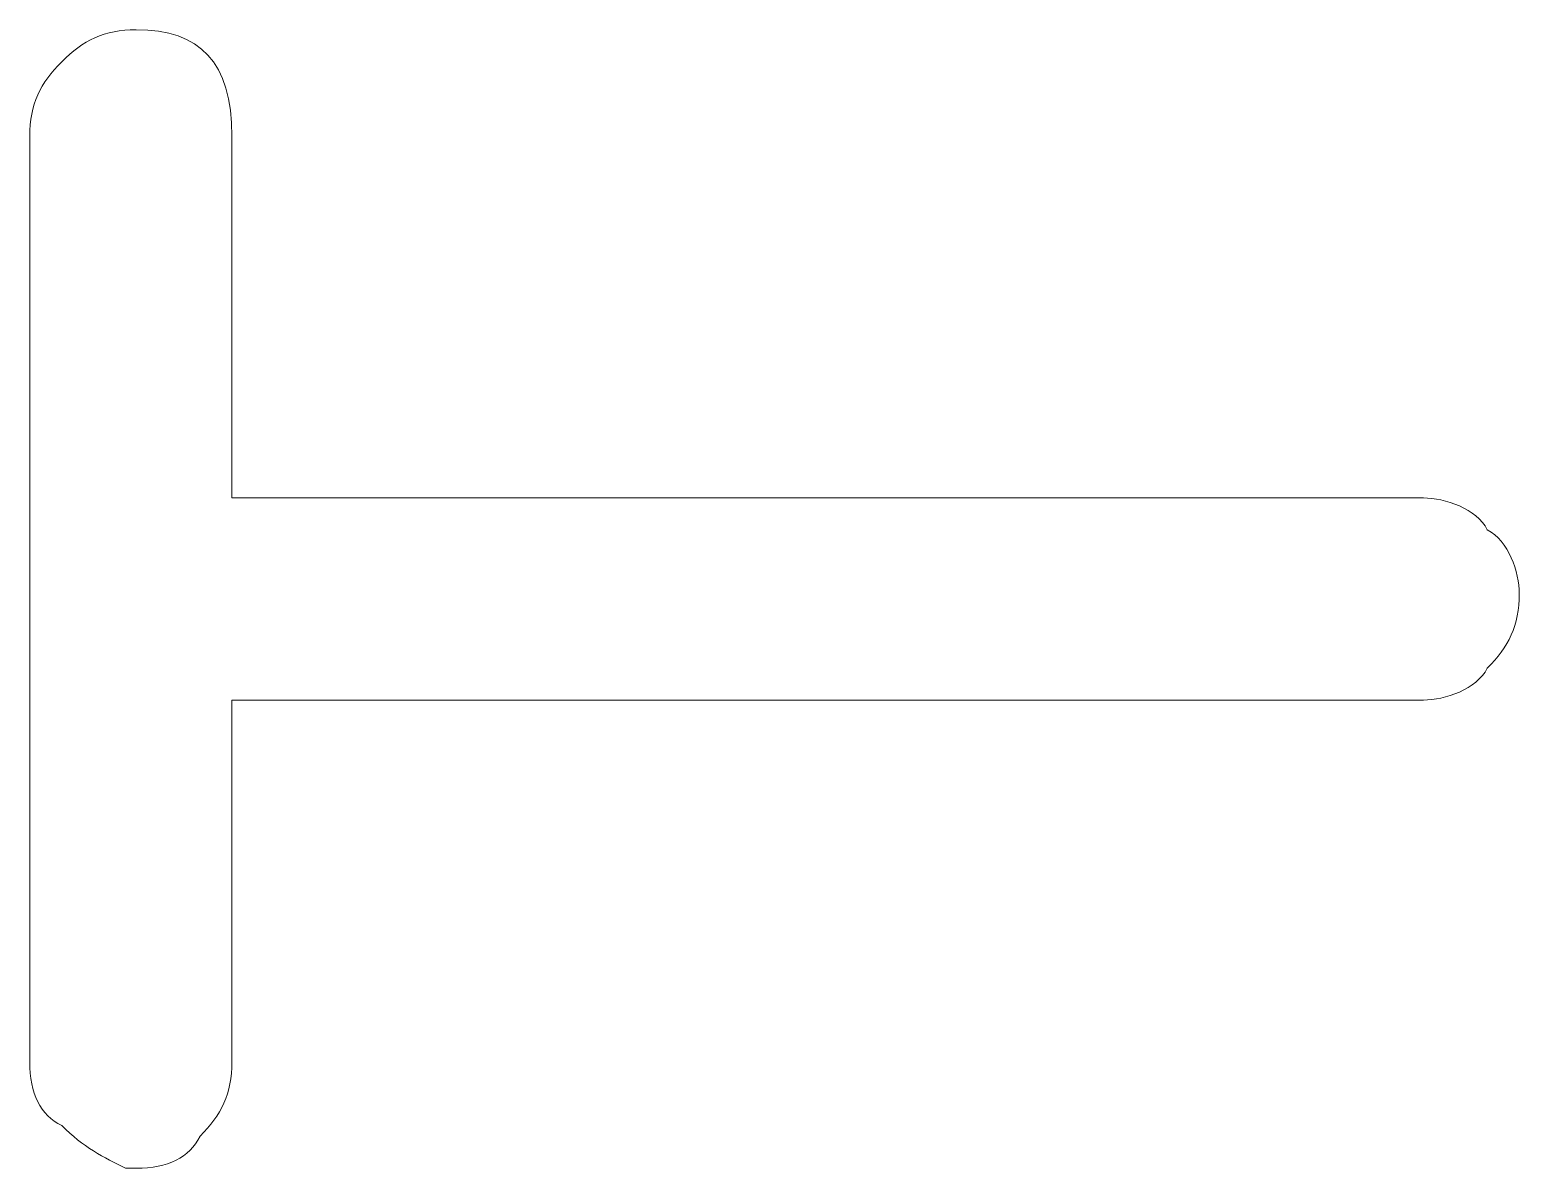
# Model space of a CAD drawing. Header units: inches. Extents: x -1525 to 612, y 0 to 1008.
# Drawn here: x 524.64 to 533.04, y 736.08 to 742.5 of the extents above; entities that cross this region are included whole.
import ezdxf

# ---------------------------------------------------------------- set-up
doc = ezdxf.new("R2010")
doc.units = ezdxf.units.IN
doc.header["$MEASUREMENT"] = 0
doc.layers.add('Layer 1', color=7, linetype='Continuous', lineweight=0)

# ---------------------------------------------------------------- blocks, each defined once
blk = doc.blocks.new('Block_33')
at = {"layer": 'Layer 1'}
blk.add_open_spline([(525.24, 742.5), (525.6, 742.5), (525.78, 742.3199), (525.78, 741.9), (525.78, 741.9), (525.78, 739.86), (525.78, 739.86), (525.78, 739.86), (532.5, 739.86), (532.5, 739.86), (532.62, 739.86), (532.8, 739.8), (532.86, 739.68), (532.98, 739.62), (533.04, 739.4399), (533.04, 739.3199), (533.04, 739.14), (532.98, 739.02), (532.86, 738.9), (532.8, 738.78), (532.62, 738.72), (532.5, 738.72), (532.5, 738.72), (525.78, 738.72), (525.78, 738.72), (525.78, 738.72), (525.78, 736.68), (525.78, 736.68), (525.78, 736.5), (525.72, 736.3799), (525.6, 736.2599), (525.54, 736.14), (525.42, 736.08), (525.24, 736.08), (525.24, 736.08), (525.24, 736.08), (525.18, 736.08), (525.06, 736.14), (524.94, 736.2), (524.82, 736.3199), (524.7, 736.3799), (524.64, 736.5), (524.64, 736.68), (524.64, 736.68), (524.64, 741.9), (524.64, 741.9), (524.64, 742.08), (524.7, 742.2), (524.82, 742.3199), (524.94, 742.4399), (525.06, 742.5), (525.24, 742.5)], degree=3, knots=[0, 0, 0, 0, 1, 1, 1, 2, 2, 2, 3, 3, 3, 4, 4, 4, 5, 5, 5, 6, 6, 6, 7, 7, 7, 8, 8, 8, 9, 9, 9, 10, 10, 10, 11, 11, 11, 12, 12, 12, 13, 13, 13, 14, 14, 14, 15, 15, 15, 16, 16, 16, 17, 17, 17, 17], dxfattribs=at)
blk = doc.blocks.new('Block_32')
at = {"layer": 'Layer 1'}
blk.add_blockref('Block_33', (0, 0), dxfattribs=at)

msp = doc.modelspace()

# ---------------------------------------------------------------- block references
at = {"layer": 'Layer 1'}
msp.add_blockref('Block_32', (0, 0), dxfattribs=at)

doc.saveas('drawing.dxf')
